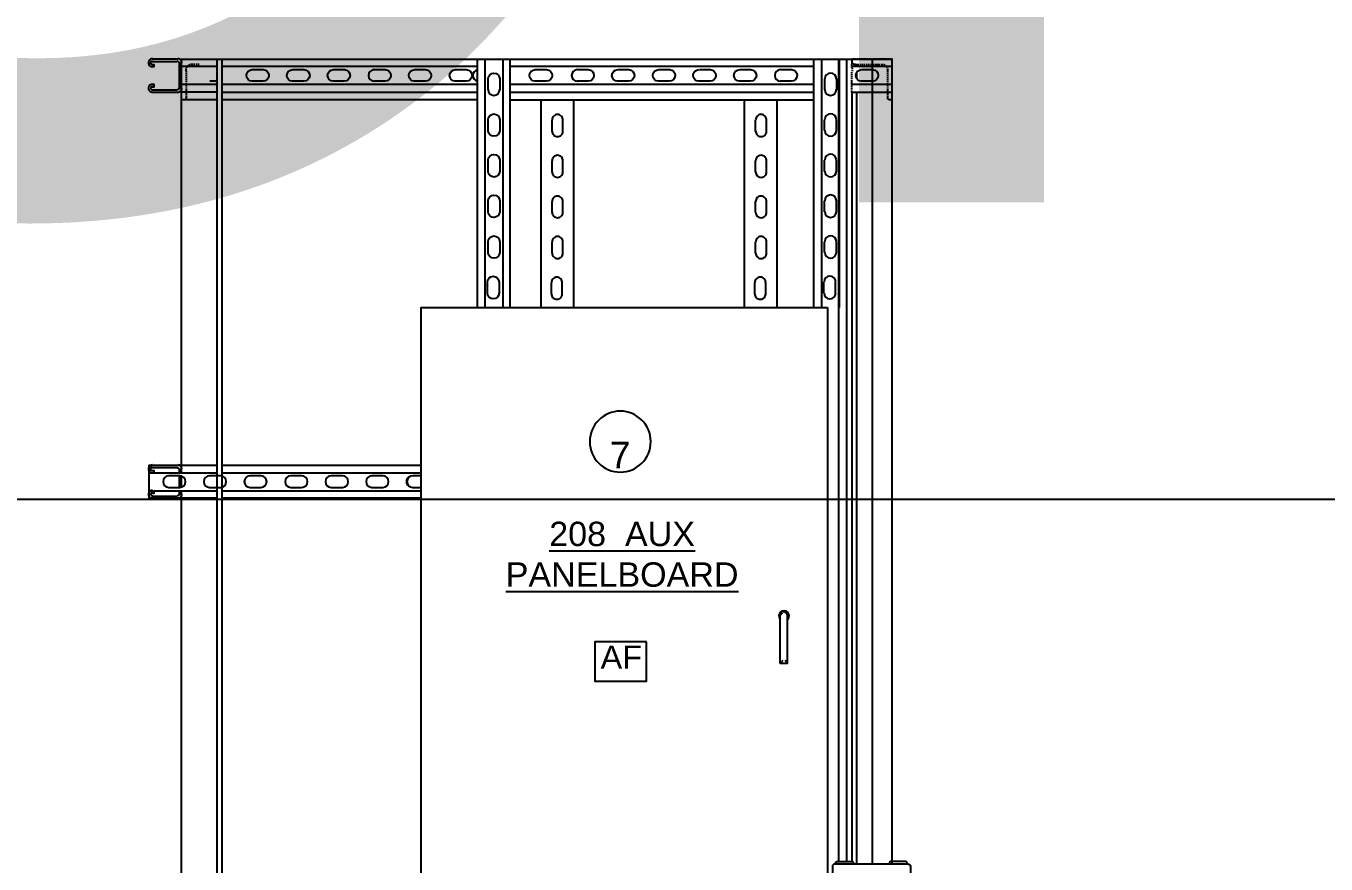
# Model space of a CAD drawing. Header units: feet. Extents: x -18 to 2540, y -48 to 1440.
# Drawn here: x 2086.91 to 2096.18, y 1382.94 to 1388.91 of the extents above; entities that cross this region are included whole.
import ezdxf
from ezdxf import colors
from ezdxf.entities.mleader import LeaderData, LeaderLine
from ezdxf.enums import TextEntityAlignment as Align
from ezdxf.math import Vec2, Vec3

# ---------------------------------------------------------------- set-up
doc = ezdxf.new("R2018")
doc.units = ezdxf.units.FT
doc.header["$MEASUREMENT"] = 0
for name, color, linetype in [('E-TEXT', 7, 'Continuous'), ('G-ANNO-TEXT', 1, 'Continuous'), ('PDF8_LP_OBJ-Hidden', 7, 'Continuous'), ('PDF8_LP_OBJ-Misc', 7, 'Continuous')]:
    doc.layers.add(name, color=color, linetype=linetype)
doc.styles.add('NEI-A', font='arial.ttf')

# ---------------------------------------------------------------- blocks, each defined once
blk = doc.blocks.new('Equipment Callout Arrowhead .75')
at = {"color": 0}
blk.add_ellipse((-0.248, 0), major_axis=(0.743, 0), ratio=0.350959, start_param=-0.80282, end_param=3.944413, dxfattribs=at)
blk = doc.blocks.new('CIRCTAG')
at = {"color": 0, "linetype": 'ByBlock', "lineweight": -2, "transparency": 16777216}
blk.add_circle((0, 0), 0.125, dxfattribs=at)
at = {"layer": 'E-TEXT', "color": 0, "transparency": 16777216, "style": 'NEI-A'}
blk.add_attdef('TAGNUMBER', text='', height=0.1, dxfattribs=at).set_placement((0, 0), align=Align.MIDDLE_CENTER)
blk = doc.blocks.new('DETAIL_TITLE')
at = {"style": 'NEI-A', "flags": 8}
blk.add_attdef('#', text='', height=0.25, dxfattribs=at).set_placement((0.5922, -0.5109), align=Align.MIDDLE_CENTER)
at = {"lineweight": 30, "flags": 104}
blk.add_attdef('DETAIL_TITLE', text='', height=0.25, dxfattribs=at).set_placement((0.9099, -0.5251), align=Align.BOTTOM_LEFT)
at = {"style": 'NEI-A'}
for tag, p in [('SCALE:', (0.9386, -0.7379)), ('1"_=_', (1.5474, -0.7379))]:
    blk.add_attdef(tag, text='', height=0.1094, dxfattribs=at).set_placement(p, align=Align.BOTTOM_LEFT)

msp = doc.modelspace()

# ---------------------------------------------------------------- linework, layer by layer
at = {"layer": 'PDF8_LP_OBJ-Hidden', "lineweight": 25}
for points in [[(2088.015034, 1388.669348), (2088.015034, 1388.67735), (2088.020368, 1388.67735)], [(2088.015034, 1388.656012), (2088.015034, 1388.666681)], [(2088.015034, 1388.642677), (2088.015034, 1388.653345)], [(2088.015034, 1388.629341), (2088.015034, 1388.640009)], [(2088.015034, 1388.616005), (2088.015034, 1388.624007)], [(2088.025702, 1388.67735), (2088.033704, 1388.67735)], [(2088.039038, 1388.67735), (2088.04704, 1388.67735)], [(2088.052374, 1388.67735), (2088.060375, 1388.67735)], [(2088.052374, 1388.616005), (2088.055041, 1388.624007)], [(2088.057708, 1388.626674), (2088.057708, 1388.629341), (2088.063043, 1388.632008), (2088.06571, 1388.634675)], [(2088.06571, 1388.67735), (2088.076378, 1388.67735)], [(2088.068377, 1388.637342), (2088.073711, 1388.640009), (2088.076378, 1388.640009)], [(2088.079046, 1388.67735), (2088.089714, 1388.67735)], [(2088.097716, 1388.640009), (2088.081713, 1388.640009)], [(2088.092381, 1388.67735), (2088.10305, 1388.67735)], [(2088.111052, 1388.640009), (2088.10305, 1388.640009)], [(2088.105717, 1388.67735), (2088.116386, 1388.67735)], [(2088.124387, 1388.640009), (2088.116386, 1388.640009)], [(2088.12172, 1388.67735), (2088.129722, 1388.67735)], [(2088.14039, 1388.640009), (2088.129722, 1388.640009)], [(2088.135056, 1388.67735), (2088.14039, 1388.67735)], [(2092.799924, 1388.67735), (2092.79459, 1388.67735), (2092.79459, 1388.669348)], [(2092.79459, 1388.666681), (2092.79459, 1388.642677)], [(2092.79459, 1388.629341), (2092.79459, 1388.640009)], [(2092.79459, 1388.616005), (2092.79459, 1388.624007)], [(2092.802591, 1388.642677), (2092.797257, 1388.648011), (2092.797257, 1388.650678)], [(2092.81326, 1388.67735), (2092.805259, 1388.67735)], [(2092.821262, 1388.640009), (2092.810593, 1388.640009), (2092.807926, 1388.642677), (2092.805259, 1388.642677)], [(2092.826596, 1388.67735), (2092.818594, 1388.67735)], [(2092.823929, 1388.640009), (2092.834597, 1388.640009)], [(2092.839932, 1388.67735), (2092.83193, 1388.67735)], [(2092.837265, 1388.640009), (2092.847933, 1388.640009)], [(2092.855935, 1388.67735), (2092.845266, 1388.67735)], [(2092.853267, 1388.640009), (2092.861269, 1388.640009)], [(2092.86927, 1388.67735), (2092.858602, 1388.67735)], [(2092.866603, 1388.640009), (2092.874605, 1388.640009)], [(2092.882606, 1388.67735), (2092.871938, 1388.67735)], [(2092.879939, 1388.640009), (2092.887941, 1388.640009)], [(2092.895942, 1388.67735), (2092.885273, 1388.67735)], [(2092.893275, 1388.640009), (2092.901276, 1388.640009)], [(2092.909278, 1388.67735), (2092.901276, 1388.67735)], [(2092.906611, 1388.640009), (2092.914612, 1388.640009)], [(2092.922614, 1388.67735), (2092.914612, 1388.67735)], [(2092.919947, 1388.640009), (2092.927948, 1388.640009)], [(2092.93595, 1388.67735), (2092.927948, 1388.67735)], [(2092.933282, 1388.640009), (2092.941284, 1388.640009)], [(2092.949285, 1388.67735), (2092.941284, 1388.67735)], [(2092.946618, 1388.640009), (2092.957287, 1388.640009)], [(2092.962621, 1388.67735), (2092.95462, 1388.67735)], [(2092.959954, 1388.640009), (2092.970623, 1388.640009)], [(2092.975957, 1388.67735), (2092.967955, 1388.67735)], [(2092.97329, 1388.640009), (2092.983958, 1388.640009)], [(2092.989293, 1388.67735), (2092.981291, 1388.67735)], [(2092.986626, 1388.640009), (2092.997294, 1388.640009)], [(2093.005296, 1388.67735), (2092.994627, 1388.67735)], [(2093.002629, 1388.640009), (2093.015964, 1388.640009)], [(2093.018632, 1388.67735), (2093.007963, 1388.67735)], [(2093.031967, 1388.67735), (2093.021299, 1388.67735)], [(2093.021299, 1388.640009), (2093.023966, 1388.640009), (2093.0293, 1388.637342)], [(2093.031967, 1388.634675), (2093.034635, 1388.632008), (2093.039969, 1388.626674)], [(2093.045303, 1388.67735), (2093.034635, 1388.67735)], [(2093.042636, 1388.624007), (2093.045303, 1388.616005)], [(2093.058639, 1388.67735), (2093.050638, 1388.67735)], [(2093.071975, 1388.67735), (2093.063973, 1388.67735)], [(2093.082644, 1388.669348), (2093.082644, 1388.67735), (2093.077309, 1388.67735)], [(2093.082644, 1388.656012), (2093.082644, 1388.666681)], [(2093.082644, 1388.642677), (2093.082644, 1388.653345)], [(2093.082644, 1388.629341), (2093.082644, 1388.640009)], [(2093.082644, 1388.616005), (2093.082644, 1388.624007)], [(2088.015034, 1388.602669), (2088.015034, 1388.610671)], [(2088.015034, 1388.589333), (2088.015034, 1388.597335)], [(2088.015034, 1388.575998), (2088.015034, 1388.583999)], [(2088.015034, 1388.562662), (2088.015034, 1388.570663)], [(2088.015034, 1388.549326), (2088.015034, 1388.557327)], [(2088.015034, 1388.53599), (2088.015034, 1388.543992)], [(2088.015034, 1388.519987), (2088.015034, 1388.530656)], [(2088.049707, 1388.594668), (2088.049707, 1388.610671)], [(2088.049707, 1388.592001), (2088.049707, 1388.581332)], [(2088.049707, 1388.578665), (2088.049707, 1388.567996)], [(2088.049707, 1388.562662), (2088.049707, 1388.55466)], [(2088.049707, 1388.549326), (2088.049707, 1388.541324)], [(2088.049707, 1388.53599), (2088.049707, 1388.527989)], [(2092.79459, 1388.575998), (2092.79459, 1388.583999)], [(2092.79459, 1388.562662), (2092.79459, 1388.570663)], [(2092.79459, 1388.549326), (2092.79459, 1388.557327)], [(2092.79459, 1388.53599), (2092.79459, 1388.543992)], [(2092.79459, 1388.519987), (2092.79459, 1388.530656)], [(2092.79844, 1388.605336), (2092.79844, 1388.613338)], [(2092.79844, 1388.592), (2092.79844, 1388.600002)], [(2093.045303, 1388.610671), (2093.04797, 1388.605336), (2093.04797, 1388.594668)], [(2093.04797, 1388.592001), (2093.04797, 1388.581332)], [(2093.04797, 1388.578665), (2093.04797, 1388.567996)], [(2093.04797, 1388.562662), (2093.04797, 1388.55466)], [(2093.04797, 1388.549326), (2093.04797, 1388.541324)], [(2093.04797, 1388.53599), (2093.04797, 1388.527989)], [(2093.082644, 1388.602669), (2093.082644, 1388.610671)], [(2093.082644, 1388.589333), (2093.082644, 1388.597335)], [(2093.082644, 1388.575998), (2093.082644, 1388.583999)], [(2093.082644, 1388.562662), (2093.082644, 1388.570663)], [(2093.082644, 1388.549326), (2093.082644, 1388.557327)], [(2093.082644, 1388.53599), (2093.082644, 1388.543992)], [(2093.082644, 1388.519987), (2093.082644, 1388.530656)], [(2088.015034, 1388.506651), (2088.015034, 1388.51732)], [(2088.015034, 1388.493316), (2088.015034, 1388.503984)], [(2088.015034, 1388.47998), (2088.015034, 1388.490648)], [(2088.015034, 1388.466644), (2088.015034, 1388.474645)], [(2088.015034, 1388.453308), (2088.015034, 1388.46131)], [(2088.015034, 1388.439972), (2088.015034, 1388.447974)], [(2088.049707, 1388.522654), (2088.049707, 1388.514653)], [(2088.049707, 1388.509318), (2088.049707, 1388.501317)], [(2088.049707, 1388.495983), (2088.049707, 1388.487981)], [(2088.049707, 1388.482647), (2088.049707, 1388.474645)], [(2088.049707, 1388.469311), (2088.049707, 1388.458642)], [(2088.049707, 1388.455975), (2088.049707, 1388.445307)], [(2088.049707, 1388.442639), (2088.049707, 1388.431971)], [(2092.79459, 1388.506651), (2092.79459, 1388.51732)], [(2092.79459, 1388.493316), (2092.79459, 1388.503984)], [(2092.79459, 1388.47998), (2092.79459, 1388.490648)], [(2092.79459, 1388.466644), (2092.79459, 1388.474645)], [(2092.79459, 1388.453308), (2092.79459, 1388.46131)], [(2092.79459, 1388.442639), (2092.79459, 1388.447974)], [(2093.04797, 1388.522654), (2093.04797, 1388.514653)], [(2093.04797, 1388.509318), (2093.04797, 1388.501317)], [(2093.04797, 1388.495983), (2093.04797, 1388.487981)], [(2093.04797, 1388.482647), (2093.04797, 1388.474645)], [(2093.04797, 1388.469311), (2093.04797, 1388.458642)], [(2093.04797, 1388.455975), (2093.04797, 1388.445307)], [(2093.04797, 1388.442639), (2093.04797, 1388.431971)], [(2093.082644, 1388.506651), (2093.082644, 1388.51732)], [(2093.082644, 1388.493316), (2093.082644, 1388.503984)], [(2093.082644, 1388.47998), (2093.082644, 1388.490648)], [(2093.082644, 1388.466644), (2093.082644, 1388.474645)], [(2093.082644, 1388.453308), (2093.082644, 1388.46131)], [(2093.082644, 1388.439972), (2093.082644, 1388.447974)], [(2088.015034, 1388.426636), (2088.015034, 1388.434638)], [(2088.015034, 1388.413301), (2088.015034, 1388.421302)], [(2088.015034, 1388.399965), (2088.015034, 1388.407966)], [(2088.020368, 1388.386629), (2088.015034, 1388.386629), (2088.015034, 1388.39463)], [(2088.036371, 1388.389296), (2088.036371, 1388.386629), (2088.025702, 1388.386629)], [(2088.04704, 1388.397298), (2088.04704, 1388.39463), (2088.044373, 1388.391963), (2088.041705, 1388.389296)], [(2088.049707, 1388.429304), (2088.049707, 1388.418635)], [(2088.049707, 1388.413301), (2088.049707, 1388.399965)], [(2093.04797, 1388.429304), (2093.04797, 1388.418635)], [(2093.04797, 1388.413301), (2093.04797, 1388.399965)], [(2093.055972, 1388.389296), (2093.050638, 1388.39463), (2093.050638, 1388.397298)], [(2093.071975, 1388.386629), (2093.061306, 1388.386629), (2093.058639, 1388.389296)], [(2093.077309, 1388.386629), (2093.082644, 1388.386629), (2093.082644, 1388.39463)], [(2093.082644, 1388.426636), (2093.082644, 1388.434638)], [(2093.082644, 1388.413301), (2093.082644, 1388.421302)], [(2093.082644, 1388.399965), (2093.082644, 1388.407966)]]:
    msp.add_lwpolyline(points, dxfattribs=at)
at = {"layer": 'PDF8_LP_OBJ-Misc', "lineweight": 25}
for p, q in [((2088.268414, 1388.624007), (2088.015034, 1388.624007)), ((2088.268414, 1388.495983), (2088.015034, 1388.495983)), ((2088.268414, 1388.442639), (2088.015034, 1388.442639))]:
    msp.add_line(p, q, dxfattribs=at)
for points in [[(2087.808329, 1388.680017, 1.00000002), (2087.806995, 1388.624007), (2087.820331, 1388.624007), (2087.820331, 1388.637342), (2087.804328, 1388.637342)], [(2087.984361, 1388.664014, -0.41421409), (2087.999031, 1388.648011), (2087.999031, 1388.471978, -0.41421409), (2087.984361, 1388.458642)], [(2088.597959, 1388.602669, -0.99636306), (2088.596475, 1388.519987), (2088.519128, 1388.519987, -0.99636306), (2088.520311, 1388.602669)], [(2088.88868, 1388.602669, -0.99636306), (2088.887196, 1388.519987), (2088.807181, 1388.519987, -0.99636306), (2088.808364, 1388.602669)], [(2089.176734, 1388.602669, -0.99636306), (2089.17525, 1388.519987), (2089.097902, 1388.519987, -0.99636306), (2089.099085, 1388.602669)], [(2089.467455, 1388.602669, -0.99636306), (2089.46597, 1388.519987), (2089.385956, 1388.519987)], [(2089.755508, 1388.602669, -0.99636306), (2089.754024, 1388.519987), (2089.676676, 1388.519987, -0.99636306), (2089.677859, 1388.602669)], [(2090.046229, 1388.602669, -0.99636306), (2090.044745, 1388.519987), (2089.967397, 1388.519987, -0.99636306), (2089.96858, 1388.602669)], [(2090.201559, 1388.455975), (2090.201559, 1388.53599, -0.99636306), (2090.284241, 1388.53599), (2090.284241, 1388.455975)], [(2090.617835, 1388.602669, -0.99636306), (2090.61635, 1388.519987), (2090.536335, 1388.519987, -0.99636306), (2090.537518, 1388.602669)], [(2090.915724, 1388.602669, -0.99636306), (2090.91424, 1388.519987), (2090.834225, 1388.519987)], [(2091.203778, 1388.602669, -0.99636306), (2091.202294, 1388.519987), (2091.124946, 1388.519987, -0.99636306), (2091.126129, 1388.602669)], [(2091.494499, 1388.602669, -0.99636306), (2091.493014, 1388.519987), (2091.415667, 1388.519987, -0.99636306), (2091.41685, 1388.602669)], [(2091.785219, 1388.602669, -0.99636306), (2091.783735, 1388.519987), (2091.70372, 1388.519987, -0.99636306), (2091.704903, 1388.602669)], [(2092.073273, 1388.602669, -0.99636306), (2092.071789, 1388.519987), (2091.994441, 1388.519987, -0.99636306), (2091.995624, 1388.602669)], [(2092.363994, 1388.602669, -0.99636306), (2092.362509, 1388.519987), (2092.282495, 1388.519987)], [(2092.942768, 1388.602669, -0.99636306), (2092.941284, 1388.519987), (2092.863936, 1388.519987, -0.99636306), (2092.865119, 1388.602669)], [(2087.808329, 1388.49865, 1.00000002), (2087.806995, 1388.442639), (2087.988362, 1388.442639, 0.41421357), (2088.017701, 1388.470645)], [(2088.268414, 1388.519987), (2088.228407, 1388.519987, -0.06918617), (2088.218317, 1388.521597)], [(2090.657644, 1388.163921, 0.41421362), (2090.696318, 1388.125247, 0.41421362), (2090.734992, 1388.162587), (2090.734992, 1388.242602, 0.41421362), (2090.696318, 1388.28261, 0.41421362), (2090.657644, 1388.243936)], [(2092.108581, 1388.163921, 0.41421362), (2092.147255, 1388.125247, 0.41421362), (2092.185928, 1388.162587), (2092.185928, 1388.242602, 0.41421362), (2092.147255, 1388.28261, 0.41421362), (2092.108581, 1388.243936)], [(2090.657644, 1387.8732, 0.41421362), (2090.696318, 1387.834526, 0.41421362), (2090.734992, 1387.871867), (2090.734992, 1387.951881, 0.41421362), (2090.696318, 1387.991889, 0.41421362), (2090.657644, 1387.953215)], [(2092.108581, 1387.8732, 0.41421362), (2092.147255, 1387.834526, 0.41421362), (2092.185928, 1387.871867), (2092.185928, 1387.951881, 0.41421362), (2092.147255, 1387.991889, 0.41421362), (2092.108581, 1387.953215)], [(2090.657644, 1387.585146, 0.41421362), (2090.696318, 1387.546473, 0.41421362), (2090.734992, 1387.583813), (2090.734992, 1387.661161, 0.41421362), (2090.696318, 1387.701168, 0.41421362), (2090.657644, 1387.662494)], [(2092.108581, 1387.585146, 0.41421362), (2092.147255, 1387.546473, 0.41421362), (2092.185928, 1387.583813), (2092.185928, 1387.661161, 0.41421362), (2092.147255, 1387.701168, 0.41421362), (2092.108581, 1387.662494)], [(2090.657644, 1387.294426, 0.41421362), (2090.696318, 1387.255752, 0.41421362), (2090.734992, 1387.293092), (2090.734992, 1387.373107, 0.41421362), (2090.696318, 1387.413114, 0.41421362), (2090.657644, 1387.374441)], [(2092.108581, 1387.294426, 0.41421362), (2092.147255, 1387.255752, 0.41421362), (2092.185928, 1387.293092), (2092.185928, 1387.373107, 0.41421362), (2092.147255, 1387.413114, 0.41421362), (2092.108581, 1387.374441)], [(2090.652476, 1387.003705, 0.41421362), (2090.69115, 1386.965031, 0.41421362), (2090.729824, 1387.002371), (2090.729824, 1387.082386, 0.41421362), (2090.69115, 1387.122394, 0.41421362), (2090.652476, 1387.08372)], [(2092.103413, 1387.003705, 0.41421362), (2092.142087, 1386.965031, 0.41421362), (2092.180761, 1387.002371), (2092.180761, 1387.082386, 0.41421362), (2092.142087, 1387.122394, 0.41421362), (2092.103413, 1387.08372)], [(2087.808329, 1385.783478, 1.00000002), (2087.806995, 1385.727467)], [(2087.804328, 1385.764808), (2087.984361, 1385.764808, -0.41421409), (2087.999031, 1385.748805), (2087.999031, 1385.727467)], [(2087.808329, 1385.602111, 1.00000002), (2087.806995, 1385.5461)], [(2087.999031, 1385.599444), (2087.999031, 1385.575439, -0.41421409), (2087.984361, 1385.562103)], [(2087.988362, 1385.5461, 0.41421357), (2088.017701, 1385.574106)], [(2093.195411, 1382.937615), (2092.67314, 1382.937615, 0.41421346), (2092.655803, 1382.918945), (2092.655803, 1382.289494, 0.41421346), (2092.674473, 1382.273491), (2092.682475, 1382.273491)], [(2092.679808, 1382.937615), (2092.679808, 1382.94695, -0.41421429), (2092.690476, 1382.956285), (2092.795829, 1382.956285, -0.41421429), (2092.805164, 1382.945616), (2092.805164, 1382.937615)], [(2093.188743, 1382.937615), (2093.188743, 1382.94695, 0.41421429), (2093.178075, 1382.956285), (2093.072722, 1382.956285, 0.41421429), (2093.063387, 1382.945616), (2093.063387, 1382.937615)], [(2093.195411, 1382.937615, -0.41421346), (2093.212748, 1382.918945), (2093.212748, 1382.289494, -0.41421346), (2093.194078, 1382.273491)]]:
    msp.add_lwpolyline(points, format="xyb", dxfattribs=at)
for points in [[(2087.804328, 1388.661347), (2087.983028, 1388.661347)], [(2087.988362, 1388.67735), (2087.806995, 1388.67735)], [(2088.303087, 1388.677848), (2088.303087, 1377.669968), (2088.015034, 1377.669968), (2088.015034, 1385.599444)], [(2088.015034, 1385.727467), (2088.015034, 1388.67735), (2093.082644, 1388.67735)], [(2088.268414, 1377.669968), (2088.268414, 1388.677848)], [(2090.124211, 1388.624007), (2088.303087, 1388.624007)], [(2090.124211, 1388.67735), (2090.124211, 1386.906354)], [(2090.177555, 1388.67735), (2090.177555, 1386.906354)], [(2090.305579, 1388.67735), (2090.305579, 1386.906354)], [(2090.358922, 1386.906354), (2090.358922, 1388.67735)], [(2092.521991, 1388.624007), (2090.361535, 1388.624007)], [(2092.521991, 1388.67735), (2092.521991, 1386.906354)], [(2092.578001, 1388.67735), (2092.578001, 1386.906354)], [(2092.703358, 1388.67735), (2092.703358, 1386.906354)], [(2093.082644, 1388.624007), (2092.79459, 1388.624007)], [(2092.940187, 1388.67735), (2092.940187, 1382.937615)], [(2093.082644, 1382.937615), (2093.082644, 1388.67735)], [(2088.520311, 1388.602669), (2088.597658, 1388.602669)], [(2088.808364, 1388.602669), (2088.888379, 1388.602669)], [(2089.099085, 1388.602669), (2089.176433, 1388.602669)], [(2089.387138, 1388.602669), (2089.467153, 1388.602669)], [(2089.677859, 1388.602669), (2089.755207, 1388.602669)], [(2089.96858, 1388.602669), (2090.045928, 1388.602669)], [(2090.537518, 1388.602669), (2090.617533, 1388.602669)], [(2090.838075, 1388.602669), (2090.91809, 1388.602669)], [(2091.128796, 1388.602669), (2091.206144, 1388.602669)], [(2091.419517, 1388.602669), (2091.496864, 1388.602669)], [(2091.70757, 1388.602669), (2091.787585, 1388.602669)], [(2091.998291, 1388.602669), (2092.075639, 1388.602669)], [(2092.286345, 1388.602669), (2092.36636, 1388.602669)], [(2092.602006, 1388.457459), (2092.602006, 1388.537474)], [(2092.684688, 1388.537474), (2092.684688, 1388.457459)], [(2092.829263, 1388.53599), (2092.829263, 1388.583999)], [(2092.867786, 1388.602669), (2092.945134, 1388.602669)], [(2087.806995, 1388.47998), (2087.820331, 1388.47998), (2087.820331, 1388.495983), (2087.806995, 1388.495983)], [(2087.983028, 1388.455975), (2087.806995, 1388.455975)], [(2090.124211, 1388.495983), (2088.303087, 1388.495983)], [(2088.303087, 1388.442639), (2090.124211, 1388.442639)], [(2092.521991, 1388.495983), (2090.361535, 1388.495983)], [(2090.361535, 1388.442639), (2092.521991, 1388.442639)], [(2093.082644, 1388.495983), (2092.79459, 1388.495983)], [(2092.79459, 1388.442639), (2093.082644, 1388.442639)], [(2092.829263, 1382.937615), (2092.829263, 1388.442639)], [(2088.268414, 1388.386629), (2088.018821, 1388.386629)], [(2090.124211, 1388.386629), (2088.303087, 1388.386629)], [(2090.361535, 1388.386629), (2092.521991, 1388.386629)], [(2090.577629, 1388.386629), (2090.577629, 1386.906354)], [(2090.81234, 1386.906354), (2090.81234, 1388.386629)], [(2092.025899, 1388.386629), (2092.025899, 1386.906354)], [(2092.263276, 1386.906354), (2092.263276, 1388.386629)], [(2090.654977, 1388.242602), (2090.654977, 1388.162587)], [(2092.105914, 1388.242602), (2092.105914, 1388.162587)], [(2092.599339, 1388.167922), (2092.599339, 1388.245269)], [(2092.682021, 1388.245269), (2092.682021, 1388.167922)], [(2090.654977, 1387.951881), (2090.654977, 1387.871867)], [(2092.105914, 1387.951881), (2092.105914, 1387.871867)], [(2092.599339, 1387.877201), (2092.599339, 1387.957216)], [(2092.682021, 1387.957216), (2092.682021, 1387.877201)], [(2090.654977, 1387.661161), (2090.654977, 1387.583813)], [(2092.105914, 1387.661161), (2092.105914, 1387.583813)], [(2092.599339, 1387.589147), (2092.599339, 1387.666495)], [(2092.682021, 1387.666495), (2092.682021, 1387.589147)], [(2090.654977, 1387.373107), (2090.654977, 1387.293092)], [(2092.105914, 1387.373107), (2092.105914, 1387.293092)], [(2092.599339, 1387.298426), (2092.599339, 1387.375774)], [(2092.682021, 1387.375774), (2092.682021, 1387.298426)], [(2090.649809, 1387.082386), (2090.649809, 1387.002371)], [(2092.100746, 1387.082386), (2092.100746, 1387.002371)], [(2092.594171, 1387.007706), (2092.594171, 1387.087721)], [(2092.676853, 1387.087721), (2092.676853, 1387.007706)], [(2088.268414, 1385.5461), (2087.785179, 1385.5461), (2087.785179, 1385.780811), (2088.268414, 1385.780811)], [(2088.303087, 1385.780811), (2089.725139, 1385.780811)], [(2087.785179, 1385.727467), (2088.268414, 1385.727467)], [(2087.820331, 1385.727467), (2087.820331, 1385.740803), (2087.804328, 1385.740803)], [(2088.002402, 1385.70613), (2087.925054, 1385.70613)], [(2087.999031, 1385.703463), (2087.999031, 1385.620781)], [(2088.015034, 1385.625377), (2088.015034, 1385.704201)], [(2088.293123, 1385.70613), (2088.215775, 1385.70613)], [(2088.303087, 1385.727467), (2089.725139, 1385.727467)], [(2088.583844, 1385.70613), (2088.503829, 1385.70613)], [(2088.871897, 1385.70613), (2088.79455, 1385.70613)], [(2089.162618, 1385.70613), (2089.082603, 1385.70613)], [(2089.450672, 1385.70613), (2089.373324, 1385.70613)], [(2089.725139, 1385.70613), (2089.664045, 1385.70613)], [(2087.785179, 1385.599444), (2088.268414, 1385.599444)], [(2087.806995, 1385.583441), (2087.820331, 1385.583441), (2087.820331, 1385.599444)], [(2087.925054, 1385.623448), (2088.002402, 1385.623448)], [(2088.215775, 1385.623448), (2088.293123, 1385.623448)], [(2088.303087, 1385.599444), (2089.725139, 1385.599444)], [(2088.503829, 1385.623448), (2088.583844, 1385.623448)], [(2088.79455, 1385.623448), (2088.871897, 1385.623448)], [(2089.082603, 1385.623448), (2089.162618, 1385.623448)], [(2089.373324, 1385.623448), (2089.450672, 1385.623448)], [(2089.664045, 1385.623448), (2089.725139, 1385.623448)], [(2087.983028, 1385.559436), (2087.806995, 1385.559436)], [(2089.725139, 1385.5461), (2088.303087, 1385.5461)], [(2092.301619, 1384.388552), (2092.282949, 1384.369881), (2092.282949, 1384.705944), (2092.288283, 1384.71928), (2092.293617, 1384.727281), (2092.301619, 1384.729948)], [(2092.336292, 1384.369881), (2092.336292, 1384.705944), (2092.333625, 1384.71928), (2092.32829, 1384.727281), (2092.320289, 1384.729948)], [(2092.282949, 1384.369881), (2092.336292, 1384.369881), (2092.320289, 1384.388552)]]:
    msp.add_lwpolyline(points, dxfattribs=at)
for points in [[(2090.284241, 1388.245269), (2090.284241, 1388.169105, -0.99636306), (2090.201559, 1388.167922), (2090.201559, 1388.245269, -0.99636306)], [(2090.284241, 1387.957216), (2090.284241, 1387.878384, -0.99636306), (2090.201559, 1387.877201), (2090.201559, 1387.957216, -0.99636306)], [(2090.284241, 1387.666495), (2090.284241, 1387.59033, -0.99636306), (2090.201559, 1387.589147), (2090.201559, 1387.666495, -0.99636306)], [(2090.284241, 1387.375774), (2090.284241, 1387.299609, -0.99636306), (2090.201559, 1387.298426), (2090.201559, 1387.375774, -0.99636306)], [(2090.279074, 1387.087721), (2090.279073, 1387.008889, -0.99636306), (2090.196392, 1387.007706), (2090.196392, 1387.087721, -0.99636306)]]:
    msp.add_lwpolyline(points, format="xyb", close=True, dxfattribs=at)
msp.add_lwpolyline([(2092.621678, 1386.906354), (2092.621678, 1382.273491), (2089.725139, 1382.273491), (2089.725139, 1386.906354)], close=True, dxfattribs=at)
for centre, radius, start, end in [((2087.805661, 1388.652012), 0.012002, 90.0000224, 269.9999776), ((2087.989696, 1388.652012), 0.028005, 359.9999991, 90.0000009), ((2089.389956, 1388.561328), 0.041341, 90.2087607, 269.7912393), ((2090.133547, 1388.561328), 0.041341, 99.4647339, 260.5352661), ((2090.838226, 1388.561328), 0.041341, 90.2087607, 269.7912393), ((2092.286495, 1388.561328), 0.041341, 90.2087607, 269.7912393), ((2092.643347, 1388.537324), 0.041341, 0.2087607, 179.7912393), ((2087.808329, 1388.470645), 0.012002, 90.0000224, 269.9999776), ((2090.2429, 1388.459976), 0.041341, 180.2087607, 359.7912393), ((2092.643347, 1388.459976), 0.041341, 180.2087607, 359.7912393), ((2092.643347, 1388.246603), 0.041341, 0.2087607, 179.7912393), ((2092.643347, 1388.169255), 0.041341, 180.2087607, 359.7912393), ((2092.643347, 1387.958549), 0.041341, 0.2087607, 179.7912393), ((2092.643347, 1387.878534), 0.041341, 180.2087607, 359.7912393), ((2092.643347, 1387.667829), 0.041341, 0.2087607, 179.7912393), ((2092.643347, 1387.590481), 0.041341, 180.2087607, 359.7912393), ((2092.643347, 1387.377108), 0.041341, 0.2087607, 179.7912393), ((2092.643347, 1387.29976), 0.041341, 180.2087607, 359.7912393), ((2092.638179, 1387.089054), 0.041341, 0.2087607, 179.7912393), ((2092.638179, 1387.009039), 0.041341, 180.2087607, 359.7912393), ((2087.805661, 1385.755473), 0.012002, 90.0000224, 269.9999776), ((2087.989696, 1385.755473), 0.028005, 359.9999991, 90.0000009), ((2087.925205, 1385.664789), 0.041341, 90.2087607, 269.7912393), ((2088.002553, 1385.664789), 0.041341, 270.2087607, 89.7912393), ((2088.215926, 1385.664789), 0.041341, 90.2087607, 269.7912393), ((2088.293274, 1385.664789), 0.041341, 270.2087607, 89.7912393), ((2088.503979, 1385.664789), 0.041341, 90.2087607, 269.7912393), ((2088.581327, 1385.664789), 0.041341, 270.2087607, 89.7912393), ((2088.7947, 1385.664789), 0.041341, 90.2087607, 269.7912393), ((2088.872048, 1385.664789), 0.041341, 270.2087607, 89.7912393), ((2089.082754, 1385.664789), 0.041341, 90.2087607, 269.7912393), ((2089.162769, 1385.664789), 0.041341, 270.2087607, 89.7912393), ((2089.373475, 1385.664789), 0.041341, 90.2087607, 269.7912393), ((2089.450822, 1385.664789), 0.041341, 270.2087607, 89.7912393), ((2089.659863, 1385.664789), 0.041341, 114.6478177, 245.3521823), ((2089.664195, 1385.664789), 0.041341, 90.2087607, 269.7912393), ((2087.808329, 1385.574106), 0.012002, 90.0000224, 269.9999776), ((2092.310954, 1384.707278), 0.036007, 318.5925531, 221.4074469), ((2092.310954, 1384.707278), 0.028005, 70.5267159, 109.4732841)]:
    msp.add_arc(centre, radius, start, end, dxfattribs=at)

# ---------------------------------------------------------------- block references
at = {"layer": 'G-ANNO-TEXT'}
ref = msp.add_blockref('CIRCTAG', (2091.143458, 1385.949777), dxfattribs=dict(at, xscale=-1.73868537655237, yscale=1.73868537655237, zscale=1.73868537655237))
ref.add_attrib('TAGNUMBER', '7', dxfattribs={"layer": 'E-TEXT', "color": 0, "transparency": 16777216, "height": 0.190212, "style": 'NEI-A'}).set_placement((2091.142939, 1385.949777), align=Align.TOP_CENTER)

# ---------------------------------------------------------------- next in the draw order: texts
at = {"layer": 'G-ANNO-TEXT', "linetype": 'Continuous', "attachment_point": 5, "style": 'NEI-A', "bg_fill": 3, "box_fill_scale": 1.5, "bg_fill_color": 256, "bg_fill_transparency": 0}
for s, width, gutter_width, insert, char_height in [('{\\L208  AUX PANELBOARD}', 1.06741437, 0.014865, (2091.156755, 1385.145638), 0.17385636), ('AF', 0.31422611, 0.030239, (2091.151201, 1384.412814), 0.1658845)]:
    msp.add_mtext_dynamic_manual_height_columns(s, width=width, gutter_width=gutter_width, heights=[0], dxfattribs=dict(at, insert=insert, char_height=char_height))

# ---------------------------------------------------------------- next in the draw order: leaders
at = {"layer": 'G-ANNO-TEXT'}
ml = msp.add_multileader_mtext('Standard', dxfattribs=at)
ml.set_content('\\A1;6 MOTOR CONTROL CABLE CONDUITS (TYP.)', color=256, style='NEI-A')
ml.set_leader_properties()
ml.set_arrow_properties(name='Equipment Callout Arrowhead .75')
ml.build(insert=Vec2(0, 0))
ml.multileader.update_dxf_attribs({"dogleg_length": 0.0625, "arrow_head_size": 0.125})
ctx = ml.context
ctx.base_point, ctx.char_height, ctx.arrow_head_size, ctx.landing_gap_size, ctx.plane_origin = Vec3(2133.680839, 1383.790863), 0.1, 0.125, 0.09, Vec3(2077.345805, 1319.927864)
notes = []
notes.append((ctx, [(0, (0, 0, 0), (0, 0), (1, 0), 1, [])]))
ctx.mtext.insert, ctx.mtext.width, ctx.mtext.flow_direction = Vec3(2133.770839, 1383.855563), 2.21448175, 5
ctx.mtext.has_bg_fill, ctx.mtext.bg_color, ctx.mtext.bg_scale_factor, ctx.mtext.bg_transparency, ctx.mtext.use_window_bg_color = 1, -1027028792, 1.5, 0, 1
for ctx, leaders in notes:
    for number, flags, end, landing, length, lines in leaders:
        leader = LeaderData()
        leader.index, (leader.has_last_leader_line, leader.has_dogleg_vector, leader.attachment_direction) = number, flags
        leader.last_leader_point, leader.dogleg_vector, leader.dogleg_length = Vec3(end), Vec3(landing), length
        for number, points, colour, breaks in lines:
            line = LeaderLine()
            line.index, line.vertices, line.color, line.breaks = number, Vec3.list(points), colors.encode_raw_color(colour), breaks
            leader.lines.append(line)
        ctx.leaders.append(leader)

# ---------------------------------------------------------------- next in the draw order: linework, layer by layer
msp.add_lwpolyline([(2091.330391, 1384.522421), (2090.963093, 1384.522421), (2090.963093, 1384.242584), (2091.330391, 1384.242584)], close=True, dxfattribs=at)
at = {"layer": 'PDF8_LP_OBJ-Misc', "lineweight": 25}
msp.add_line((2092.79459, 1388.442639), (2092.79459, 1382.956379), dxfattribs=at)
for points in [[(2092.70281, 1382.956425), (2092.70281, 1388.67735)], [(2092.759369, 1382.956285), (2092.759369, 1388.67735)]]:
    msp.add_lwpolyline(points, dxfattribs=at)

# ---------------------------------------------------------------- next in the draw order: block references
at = {"layer": 'G-ANNO-TEXT'}
ref = msp.add_blockref('DETAIL_TITLE', (2007.117623, 1398.740013), dxfattribs=dict(at, xscale=2.26283738676726, yscale=2.26283738676726, zscale=2.26283738676726))
lines = msp.add_mtext('{\\LSCADA RACK DETAIL (PLAN VIEW)}', dxfattribs={"layer": '0', "insert": (2009.176571, 1398.230562), "char_height": 10.57518883, "attachment_point": 1})
ref.add_attrib('DETAIL_TITLE', '', (2009.176571, 1398.230562)).embed_mtext(lines)

doc.saveas('drawing.dxf')
